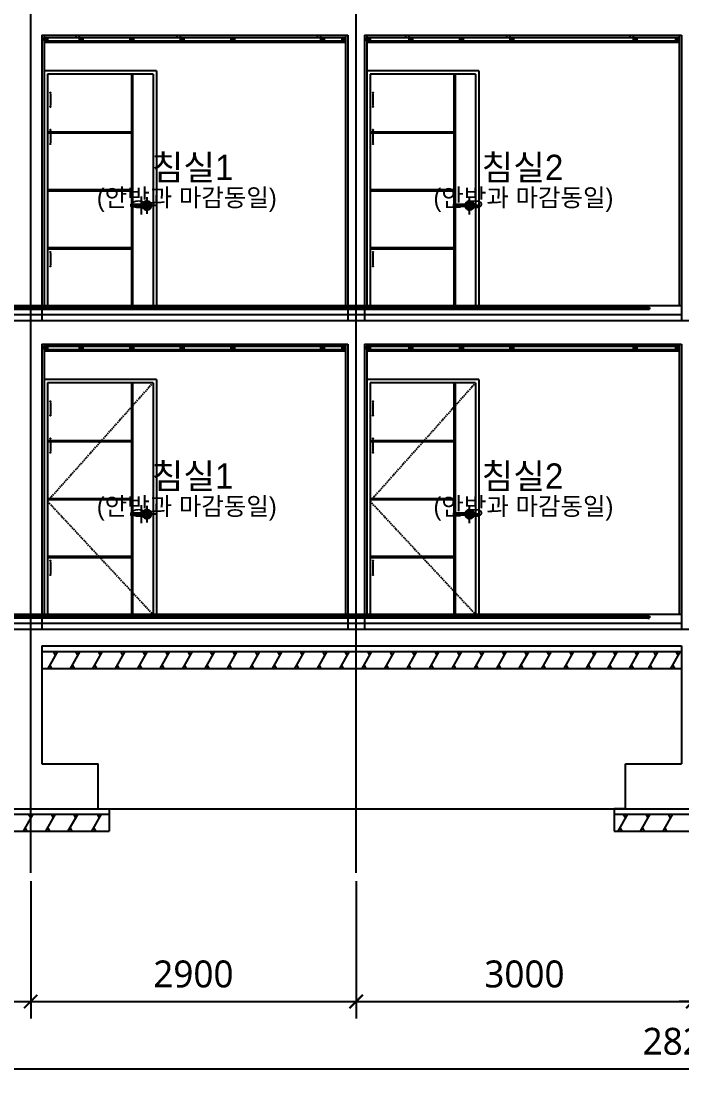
# Model space of a CAD drawing. Extents: x 11416736 to 11582377, y -14295679 to -14163266.
# Drawn here: x 11455783 to 11461668, y -14260319 to -14250836 of the extents above; entities that cross this region are included whole.
import ezdxf
from ezdxf.enums import TextEntityAlignment as Align

# ---------------------------------------------------------------- set-up
doc = ezdxf.new("R2010")
doc.units = 0
doc.header["$LTSCALE"] = 50
doc.header["$MEASUREMENT"] = 0
doc.linetypes.add('HIDDEN', pattern=[0.375, 0.25, -0.125])
doc.layers.get('0').update_dxf_attribs({"linetype": 'CONTINUOUS'})
doc.layers.get('DEFPOINTS').update_dxf_attribs({"linetype": 'CONTINUOUS'})
for name, color, linetype in [('! 04 가는선_01', 253, 'CONTINUOUS'), ('! 05 가는선_02', 252, 'CONTINUOUS'), ('! 06 중심선', 11, 'CONTINUOUS'), ('! 14 심볼', 37, 'CONTINUOUS'), ('! 16 HAT', 251, 'CONTINUOUS'), ('! 22 text 진한선', 7, 'CONTINUOUS'), ('! 24 치수선', 1, 'CONTINUOUS'), ('- 02 내력벽', 2, 'CONTINUOUS'), ('- 04 마감선 01', 125, 'CONTINUOUS'), ('- 08 목재', 44, 'CONTINUOUS'), ('- 10 단열재', 251, 'CONTINUOUS')]:
    doc.layers.add(name, color=color, linetype=linetype)
doc.styles.add('굴림', font='Gulim.ttf')
doc.styles.add('맑은 고딕', font='malgun.ttf')
doc.dimstyles.new('120-main', dxfattribs={"dimscale": 120, "dimtxt": 2, "dimasz": 1, "dimexe": 1.25, "dimexo": 0.625, "dimgap": 1, "dimtad": 1, "dimdec": 0, "dimtxsty": '맑은 고딕', "dimblk": 'ARCHTICK', "dimcen": 2.5, "dimdle": 1, "dimclrt": 7, "dimadec": 0, "dimazin": 0, "dimtfac": 1, "dimtdec": 0, "dimtix": 1, "dimtmove": 2, "dimatfit": 3, "dimldrblk": 'DOT', "dimfxl": 0, "dimarcsym": 0})

# ---------------------------------------------------------------- blocks, each defined once
blk = doc.blocks.new('_ARCHTICK')
at = {"color": 0, "linetype": 'ByBlock', "const_width": 0.15}
blk.add_lwpolyline([(-0.5, -0.5), (0.5, 0.5)], dxfattribs=at)
blk = doc.blocks.new('*D72')
at = {"layer": '! 24 치수선', "color": 0, "lineweight": -2}
for p, q in [((11451366.7, -14258496), (11451366.7, -14259718.8)), ((11455866.7, -14258496), (11455866.7, -14259718.8)), ((11451246.7, -14259568.8), (11455986.7, -14259568.8))]:
    blk.add_line(p, q, dxfattribs=at)
at = {"layer": 'DEFPOINTS', "color": 0}
for p in [(11451366.7, -14258421), (11455866.7, -14258421), (11455866.7, -14259568.8)]:
    blk.add_point(p, dxfattribs=at)
at = {"layer": '! 24 치수선', "color": 0, "linetype": 'ByBlock', "lineweight": -2, "xscale": 120, "yscale": 120, "zscale": 120, "rotation": 180}
blk.add_blockref('_ARCHTICK', (11451366.7, -14259568.8), dxfattribs=at)
at = {"layer": '! 24 치수선', "color": 0, "linetype": 'ByBlock', "lineweight": -2, "xscale": 120, "yscale": 120, "zscale": 120}
blk.add_blockref('_ARCHTICK', (11455866.7, -14259568.8), dxfattribs=at)
at = {"layer": '! 24 치수선', "color": 7, "ltscale": 30, "insert": (11453616.7, -14259324.8), "char_height": 240, "attachment_point": 5, "style": '맑은 고딕'}
blk.add_mtext('4500', dxfattribs=at)
blk = doc.blocks.new('_Dot')
at = {"color": 0, "linetype": 'ByBlock', "lineweight": -2}
blk.add_line((-0.5, 0), (-1, 0), dxfattribs=at)
at = {"color": 0, "linetype": 'ByBlock', "const_width": 0.5}
blk.add_lwpolyline([(-0.25, 0, 1), (0.25, 0, 1)], format="xyb", close=True, dxfattribs=at)
blk = doc.blocks.new('*D73')
at = {"layer": '! 24 치수선', "color": 0, "lineweight": -2}
for p, q in [((11455866.7, -14258496), (11455866.7, -14259718.8)), ((11458766.7, -14258496), (11458766.7, -14259718.8)), ((11455746.7, -14259568.8), (11458886.7, -14259568.8))]:
    blk.add_line(p, q, dxfattribs=at)
at = {"layer": 'DEFPOINTS', "color": 0}
for p in [(11455866.7, -14258421), (11458766.7, -14258421), (11458766.7, -14259568.8)]:
    blk.add_point(p, dxfattribs=at)
at = {"layer": '! 24 치수선', "color": 0, "linetype": 'ByBlock', "lineweight": -2, "xscale": 120, "yscale": 120, "zscale": 120, "rotation": 180}
blk.add_blockref('_ARCHTICK', (11455866.7, -14259568.8), dxfattribs=at)
at = {"layer": '! 24 치수선', "color": 0, "linetype": 'ByBlock', "lineweight": -2, "xscale": 120, "yscale": 120, "zscale": 120}
blk.add_blockref('_ARCHTICK', (11458766.7, -14259568.8), dxfattribs=at)
at = {"layer": '! 24 치수선', "color": 7, "ltscale": 30, "insert": (11457316.7, -14259324.8), "char_height": 240, "attachment_point": 5, "style": '맑은 고딕'}
blk.add_mtext('2900', dxfattribs=at)
blk = doc.blocks.new('*D74')
at = {"layer": '! 24 치수선', "color": 0, "lineweight": -2}
for p, q in [((11458766.7, -14258496), (11458766.7, -14259718.8)), ((11461766.7, -14258496), (11461766.7, -14259718.8)), ((11458646.7, -14259568.8), (11461886.7, -14259568.8))]:
    blk.add_line(p, q, dxfattribs=at)
at = {"layer": 'DEFPOINTS', "color": 0}
for p in [(11458766.7, -14258421), (11461766.7, -14258421), (11461766.7, -14259568.8)]:
    blk.add_point(p, dxfattribs=at)
at = {"layer": '! 24 치수선', "color": 0, "linetype": 'ByBlock', "lineweight": -2, "xscale": 120, "yscale": 120, "zscale": 120, "rotation": 180}
blk.add_blockref('_ARCHTICK', (11458766.7, -14259568.8), dxfattribs=at)
at = {"layer": '! 24 치수선', "color": 0, "linetype": 'ByBlock', "lineweight": -2, "xscale": 120, "yscale": 120, "zscale": 120}
blk.add_blockref('_ARCHTICK', (11461766.7, -14259568.8), dxfattribs=at)
at = {"layer": '! 24 치수선', "color": 7, "ltscale": 30, "insert": (11460266.7, -14259324.8), "char_height": 240, "attachment_point": 5, "style": '맑은 고딕'}
blk.add_mtext('3000', dxfattribs=at)
blk = doc.blocks.new('*D75')
at = {"layer": '! 24 치수선', "color": 0, "lineweight": -2}
for p, q in [((11447666.7, -14258496), (11447666.7, -14260318.8)), ((11475866.7, -14258496), (11475866.7, -14260318.8)), ((11447546.7, -14260168.8), (11475986.7, -14260168.8))]:
    blk.add_line(p, q, dxfattribs=at)
at = {"layer": 'DEFPOINTS', "color": 0}
for p in [(11447666.7, -14258421), (11475866.7, -14258421), (11475866.7, -14260168.8)]:
    blk.add_point(p, dxfattribs=at)
at = {"layer": '! 24 치수선', "color": 0, "linetype": 'ByBlock', "lineweight": -2, "xscale": 120, "yscale": 120, "zscale": 120, "rotation": 180}
blk.add_blockref('_ARCHTICK', (11447666.7, -14260168.8), dxfattribs=at)
at = {"layer": '! 24 치수선', "color": 0, "linetype": 'ByBlock', "lineweight": -2, "xscale": 120, "yscale": 120, "zscale": 120}
blk.add_blockref('_ARCHTICK', (11475866.7, -14260168.8), dxfattribs=at)
at = {"layer": '! 24 치수선', "color": 7, "ltscale": 30, "insert": (11461766.7, -14259924.8), "char_height": 240, "attachment_point": 5, "style": '맑은 고딕'}
blk.add_mtext('28200', dxfattribs=at)
blk = doc.blocks.new('*D93')
at = {"layer": '! 24 치수선', "color": 0, "lineweight": -2}
for p, q in [((11461766.7, -14258496), (11461766.7, -14259718.8)), ((11464766.7, -14258496), (11464766.7, -14259718.8)), ((11464886.7, -14259568.8), (11461646.7, -14259568.8))]:
    blk.add_line(p, q, dxfattribs=at)
at = {"layer": 'DEFPOINTS', "color": 0}
for p in [(11461766.7, -14258421), (11464766.7, -14258421), (11461766.7, -14259568.8)]:
    blk.add_point(p, dxfattribs=at)
at = {"layer": '! 24 치수선', "color": 0, "linetype": 'ByBlock', "lineweight": -2, "xscale": 120, "yscale": 120, "zscale": 120, "rotation": 180}
blk.add_blockref('_ARCHTICK', (11461766.7, -14259568.8), dxfattribs=at)
at = {"layer": '! 24 치수선', "color": 0, "linetype": 'ByBlock', "lineweight": -2, "xscale": 120, "yscale": 120, "zscale": 120}
blk.add_blockref('_ARCHTICK', (11464766.7, -14259568.8), dxfattribs=at)
at = {"layer": '! 24 치수선', "color": 7, "ltscale": 30, "insert": (11463266.7, -14259324.8), "char_height": 240, "attachment_point": 5, "style": '맑은 고딕'}
blk.add_mtext('3000', dxfattribs=at)

msp = doc.modelspace()

# ---------------------------------------------------------------- linework, layer by layer
at = {"layer": '! 04 가는선_01'}
for p, q in [((11455966.7, -14256451), (11461666.7, -14256451)), ((11455966.7, -14256601), (11461666.7, -14256601)), ((11456466.7, -14257851), (11456566.7, -14257851)), ((11456566.7, -14257851), (11456566.7, -14258051)), ((11461166.7, -14257851), (11461066.7, -14257851)), ((11461066.7, -14257851), (11461066.7, -14258051)), ((11455166.7, -14257901), (11456566.7, -14257901)), ((11461066.7, -14257901), (11462466.7, -14257901)), ((11455166.7, -14258051), (11456566.7, -14258051)), ((11461066.7, -14258051), (11462466.7, -14258051))]:
    msp.add_line(p, q, dxfattribs=at)
at = {"layer": '! 05 가는선_02'}
for p, q in [((11456271.7, -14250981), (11456271.7, -14250961)), ((11456301.7, -14250981), (11456301.7, -14250961)), ((11457171.7, -14250981), (11457171.7, -14250961)), ((11457201.7, -14250981), (11457201.7, -14250961)), ((11458421.7, -14250981), (11458421.7, -14250961)), ((11458451.7, -14250981), (11458451.7, -14250961)), ((11459209.8, -14250981), (11459209.8, -14250961)), ((11459239.8, -14250981), (11459239.8, -14250961)), ((11460109.8, -14250981), (11460109.8, -14250961)), ((11460139.8, -14250981), (11460139.8, -14250961)), ((11461209.8, -14250981), (11461209.8, -14250961)), ((11461239.8, -14250981), (11461239.8, -14250961)), ((11455986.7, -14250981), (11458671.7, -14250981)), ((11458861.7, -14250981), (11461646.7, -14250981)), ((11456271.7, -14253731), (11456271.7, -14253711)), ((11456301.7, -14253731), (11456301.7, -14253711)), ((11457171.7, -14253731), (11457171.7, -14253711)), ((11457201.7, -14253731), (11457201.7, -14253711)), ((11458421.7, -14253731), (11458421.7, -14253711)), ((11458451.7, -14253731), (11458451.7, -14253711)), ((11459209.8, -14253731), (11459209.8, -14253711)), ((11459239.8, -14253731), (11459239.8, -14253711)), ((11460109.8, -14253731), (11460109.8, -14253711)), ((11460139.8, -14253731), (11460139.8, -14253711)), ((11461209.8, -14253731), (11461209.8, -14253711)), ((11461239.8, -14253731), (11461239.8, -14253711)), ((11455986.7, -14253731), (11458671.7, -14253731)), ((11458861.7, -14253731), (11461646.7, -14253731))]:
    msp.add_line(p, q, dxfattribs=at)
at = {"layer": '! 05 가는선_02', "color": 8}
for p, q in [((11455986.7, -14251277), (11455986.7, -14253371)), ((11456986.7, -14251277), (11455986.7, -14251277)), ((11456016.7, -14251307), (11456016.7, -14253371)), ((11456956.7, -14251307), (11456016.7, -14251307)), ((11456766.7, -14251823), (11456766.7, -14251307)), ((11456776.7, -14253371), (11456776.7, -14251307)), ((11456956.7, -14251307), (11456956.7, -14253371)), ((11456986.7, -14251277), (11456986.7, -14253371)), ((11458861.7, -14251277), (11458861.7, -14253371)), ((11459861.7, -14251277), (11458861.7, -14251277)), ((11458891.7, -14251307), (11458891.7, -14253371)), ((11459831.7, -14251307), (11458891.7, -14251307)), ((11459641.7, -14251823), (11459641.7, -14251307)), ((11459651.7, -14253371), (11459651.7, -14251307)), ((11459831.7, -14251307), (11459831.7, -14253371)), ((11459861.7, -14251277), (11459861.7, -14253371)), ((11456041.8, -14251481.9), (11456041.8, -14251587.6)), ((11458916.8, -14251481.9), (11458916.8, -14251587.6)), ((11456766.7, -14251823), (11456016.7, -14251823)), ((11456041.8, -14251813.3), (11456041.8, -14251919)), ((11459641.7, -14251823), (11458891.7, -14251823)), ((11458916.8, -14251813.3), (11458916.8, -14251919)), ((11456766.7, -14251833), (11456016.7, -14251833)), ((11456766.7, -14252339), (11456766.7, -14251833)), ((11459641.7, -14251833), (11458891.7, -14251833)), ((11459641.7, -14252339), (11459641.7, -14251833)), ((11456766.7, -14252339), (11456016.7, -14252339)), ((11456766.7, -14252349), (11456016.7, -14252349)), ((11456766.7, -14252855), (11456766.7, -14252349)), ((11456853.4, -14252557), (11456853.4, -14252397)), ((11459641.7, -14252339), (11458891.7, -14252339)), ((11459641.7, -14252349), (11458891.7, -14252349)), ((11459641.7, -14252855), (11459641.7, -14252349)), ((11459778.4, -14252557), (11459778.4, -14252397)), ((11456758.1, -14252473), (11456758.1, -14252481)), ((11456913.6, -14252468), (11456763.1, -14252468)), ((11456913.6, -14252486), (11456763.1, -14252486)), ((11456793.4, -14252477), (11456933.4, -14252477)), ((11456978.4, -14252477), (11456828.4, -14252477)), ((11456903.4, -14252552), (11456903.4, -14252402)), ((11456918.6, -14252473), (11456918.6, -14252481)), ((11459633.1, -14252473), (11459633.1, -14252481)), ((11459788.6, -14252468), (11459638.1, -14252468)), ((11459788.6, -14252486), (11459638.1, -14252486)), ((11459853.4, -14252477), (11459703.4, -14252477)), ((11459718.4, -14252477), (11459858.4, -14252477)), ((11459778.4, -14252552), (11459778.4, -14252402)), ((11459793.6, -14252473), (11459793.6, -14252481)), ((11456766.7, -14252855), (11456016.7, -14252855)), ((11456766.7, -14252865), (11456016.7, -14252865)), ((11456766.7, -14253371), (11456766.7, -14252865)), ((11459641.7, -14252855), (11458891.7, -14252855)), ((11459641.7, -14252865), (11458891.7, -14252865)), ((11459641.7, -14253371), (11459641.7, -14252865)), ((11456041.8, -14252902), (11456041.8, -14253007.7)), ((11458916.8, -14252902), (11458916.8, -14253007.7)), ((11456016.7, -14253371), (11455986.7, -14253371)), ((11456956.7, -14253371), (11456016.7, -14253371)), ((11456986.7, -14253371), (11456956.7, -14253371)), ((11458891.7, -14253371), (11458861.7, -14253371)), ((11459831.7, -14253371), (11458891.7, -14253371)), ((11459861.7, -14253371), (11459831.7, -14253371)), ((11455986.7, -14254027), (11455986.7, -14256121)), ((11456986.7, -14254027), (11455986.7, -14254027)), ((11456016.7, -14254057), (11456016.7, -14256121)), ((11456956.7, -14254057), (11456016.7, -14254057)), ((11456766.7, -14254573), (11456766.7, -14254057)), ((11456776.7, -14256121), (11456776.7, -14254057)), ((11456956.7, -14254057), (11456956.7, -14256121)), ((11456986.7, -14254027), (11456986.7, -14256121)), ((11458861.7, -14254027), (11458861.7, -14256121)), ((11459861.7, -14254027), (11458861.7, -14254027)), ((11458891.7, -14254057), (11458891.7, -14256121)), ((11459831.7, -14254057), (11458891.7, -14254057)), ((11459641.7, -14254573), (11459641.7, -14254057)), ((11459651.7, -14256121), (11459651.7, -14254057)), ((11459831.7, -14254057), (11459831.7, -14256121)), ((11459861.7, -14254027), (11459861.7, -14256121)), ((11456041.8, -14254231.9), (11456041.8, -14254337.6)), ((11458916.8, -14254231.9), (11458916.8, -14254337.6)), ((11456766.7, -14254573), (11456016.7, -14254573)), ((11456041.8, -14254563.3), (11456041.8, -14254669)), ((11459641.7, -14254573), (11458891.7, -14254573)), ((11458916.8, -14254563.3), (11458916.8, -14254669)), ((11456766.7, -14254583), (11456016.7, -14254583)), ((11456766.7, -14255089), (11456766.7, -14254583)), ((11459641.7, -14254583), (11458891.7, -14254583)), ((11459641.7, -14255089), (11459641.7, -14254583)), ((11456766.7, -14255089), (11456016.7, -14255089)), ((11456766.7, -14255099), (11456016.7, -14255099)), ((11456766.7, -14255605), (11456766.7, -14255099)), ((11456853.4, -14255307), (11456853.4, -14255147)), ((11459641.7, -14255089), (11458891.7, -14255089)), ((11459641.7, -14255099), (11458891.7, -14255099)), ((11459641.7, -14255605), (11459641.7, -14255099)), ((11459778.4, -14255307), (11459778.4, -14255147)), ((11456758.1, -14255223), (11456758.1, -14255231)), ((11456913.6, -14255218), (11456763.1, -14255218)), ((11456913.6, -14255236), (11456763.1, -14255236)), ((11456793.4, -14255227), (11456933.4, -14255227)), ((11456978.4, -14255227), (11456828.4, -14255227)), ((11456903.4, -14255302), (11456903.4, -14255152)), ((11456918.6, -14255223), (11456918.6, -14255231)), ((11459633.1, -14255223), (11459633.1, -14255231)), ((11459788.6, -14255218), (11459638.1, -14255218)), ((11459788.6, -14255236), (11459638.1, -14255236)), ((11459853.4, -14255227), (11459703.4, -14255227)), ((11459718.4, -14255227), (11459858.4, -14255227)), ((11459778.4, -14255302), (11459778.4, -14255152)), ((11459793.6, -14255223), (11459793.6, -14255231)), ((11456766.7, -14255605), (11456016.7, -14255605)), ((11456766.7, -14255615), (11456016.7, -14255615)), ((11456766.7, -14256121), (11456766.7, -14255615)), ((11459641.7, -14255605), (11458891.7, -14255605)), ((11459641.7, -14255615), (11458891.7, -14255615)), ((11459641.7, -14256121), (11459641.7, -14255615)), ((11456041.8, -14255652), (11456041.8, -14255757.7)), ((11458916.8, -14255652), (11458916.8, -14255757.7)), ((11456016.7, -14256121), (11455986.7, -14256121)), ((11456956.7, -14256121), (11456016.7, -14256121)), ((11456986.7, -14256121), (11456956.7, -14256121)), ((11458891.7, -14256121), (11458861.7, -14256121)), ((11459831.7, -14256121), (11458891.7, -14256121)), ((11459861.7, -14256121), (11459831.7, -14256121))]:
    msp.add_line(p, q, dxfattribs=at)
for centre in [(11456041.8, -14251471.9), (11458916.8, -14251471.9), (11456041.8, -14251597.6), (11458916.8, -14251597.6), (11456041.8, -14251803.3), (11458916.8, -14251803.3), (11456041.8, -14251929), (11458916.8, -14251929), (11456041.8, -14252892), (11458916.8, -14252892), (11456041.8, -14253017.7), (11458916.8, -14253017.7), (11456041.8, -14254221.9), (11458916.8, -14254221.9), (11456041.8, -14254347.6), (11458916.8, -14254347.6), (11456041.8, -14254553.3), (11458916.8, -14254553.3), (11456041.8, -14254679), (11458916.8, -14254679), (11456041.8, -14255642), (11458916.8, -14255642), (11456041.8, -14255767.7), (11458916.8, -14255767.7)]:
    msp.add_circle(centre, 2, dxfattribs=at)
for centre, radius, start, end in [((11456763.1, -14252473), 5, 90, 180), ((11456763.1, -14252481), 5, 180, 270), ((11456903.4, -14252477), 40, 193.00288, 166.99712), ((11456903.4, -14252477), 25, 201.1002, 158.8998), ((11456913.6, -14252473), 5, 0, 90), ((11456913.6, -14252481), 5, 270, 0), ((11459638.1, -14252473), 5, 90, 180), ((11459638.1, -14252481), 5, 180, 270), ((11459778.4, -14252477), 40, 193.00288, 166.99712), ((11459778.4, -14252477), 25, 201.1002, 158.8998), ((11459788.6, -14252473), 5, 0, 90), ((11459788.6, -14252481), 5, 270, 0), ((11456763.1, -14255223), 5, 90, 180), ((11456763.1, -14255231), 5, 180, 270), ((11456903.4, -14255227), 40, 193.00288, 166.99712), ((11456903.4, -14255227), 25, 201.1002, 158.8998), ((11456913.6, -14255223), 5, 0, 90), ((11456913.6, -14255231), 5, 270, 0), ((11459638.1, -14255223), 5, 90, 180), ((11459638.1, -14255231), 5, 180, 270), ((11459778.4, -14255227), 40, 193.00288, 166.99712), ((11459778.4, -14255227), 25, 201.1002, 158.8998), ((11459788.6, -14255223), 5, 0, 90), ((11459788.6, -14255231), 5, 270, 0)]:
    msp.add_arc(centre, radius, start, end, dxfattribs=at)
at = {"layer": '! 06 중심선'}
for p, q in [((11455866.7, -14258421), (11455866.7, -14243813.7)), ((11458766.7, -14258421), (11458766.7, -14243813.7)), ((11445199.1, -14253501), (11477893.4, -14253501)), ((11445199.1, -14256251), (11477893.4, -14256251)), ((11445199.1, -14257851), (11477893.4, -14257851))]:
    msp.add_line(p, q, dxfattribs=at)
at = {"layer": '! 14 심볼', "color": 8}
for p, q in [((11456104.8, -14256451), (11456018.2, -14256601)), ((11456067.3, -14256451), (11456086.1, -14256483.5)), ((11456304.8, -14256451), (11456218.2, -14256601)), ((11456267.3, -14256451), (11456286.1, -14256483.5)), ((11456504.8, -14256451), (11456418.2, -14256601)), ((11456467.3, -14256451), (11456486.1, -14256483.5)), ((11456704.8, -14256451), (11456618.2, -14256601)), ((11456667.3, -14256451), (11456686.1, -14256483.5)), ((11456904.8, -14256451), (11456818.2, -14256601)), ((11456867.3, -14256451), (11456886.1, -14256483.5)), ((11457104.8, -14256451), (11457018.2, -14256601)), ((11457067.3, -14256451), (11457086.1, -14256483.5)), ((11457304.8, -14256451), (11457218.2, -14256601)), ((11457267.3, -14256451), (11457286.1, -14256483.5)), ((11457504.8, -14256451), (11457418.2, -14256601)), ((11457467.3, -14256451), (11457486.1, -14256483.5)), ((11457704.8, -14256451), (11457618.2, -14256601)), ((11457667.3, -14256451), (11457686.1, -14256483.5)), ((11457904.8, -14256451), (11457818.2, -14256601)), ((11457867.3, -14256451), (11457886.1, -14256483.5)), ((11458104.8, -14256451), (11458018.2, -14256601)), ((11458067.3, -14256451), (11458086.1, -14256483.5)), ((11458304.8, -14256451), (11458218.2, -14256601)), ((11458267.3, -14256451), (11458286.1, -14256483.5)), ((11458504.8, -14256451), (11458418.2, -14256601)), ((11458467.3, -14256451), (11458486.1, -14256483.5)), ((11458704.8, -14256451), (11458618.2, -14256601)), ((11458667.3, -14256451), (11458686.1, -14256483.5)), ((11458904.8, -14256451), (11458818.2, -14256601)), ((11458867.3, -14256451), (11458886.1, -14256483.5)), ((11459104.8, -14256451), (11459018.2, -14256601)), ((11459067.3, -14256451), (11459086.1, -14256483.5)), ((11459304.8, -14256451), (11459218.2, -14256601)), ((11459267.3, -14256451), (11459286.1, -14256483.5)), ((11459504.8, -14256451), (11459418.2, -14256601)), ((11459467.3, -14256451), (11459486.1, -14256483.5)), ((11459704.8, -14256451), (11459618.2, -14256601)), ((11459667.3, -14256451), (11459686.1, -14256483.5)), ((11459904.8, -14256451), (11459818.2, -14256601)), ((11459867.3, -14256451), (11459886.1, -14256483.5)), ((11460104.8, -14256451), (11460018.2, -14256601)), ((11460067.3, -14256451), (11460086.1, -14256483.5)), ((11460304.8, -14256451), (11460218.2, -14256601)), ((11460267.3, -14256451), (11460286.1, -14256483.5)), ((11460504.8, -14256451), (11460418.2, -14256601)), ((11460467.3, -14256451), (11460486.1, -14256483.5)), ((11460704.8, -14256451), (11460618.2, -14256601)), ((11460667.3, -14256451), (11460686.1, -14256483.5)), ((11460904.8, -14256451), (11460818.2, -14256601)), ((11460867.3, -14256451), (11460886.1, -14256483.5)), ((11461093.5, -14256451), (11461006.9, -14256601)), ((11461056, -14256451), (11461074.8, -14256483.5)), ((11461287, -14256451), (11461200.4, -14256601)), ((11461249.5, -14256451), (11461268.3, -14256483.5)), ((11461454.8, -14256451), (11461368.2, -14256601)), ((11461417.3, -14256451), (11461436.1, -14256483.5)), ((11461654.8, -14256451), (11461568.2, -14256601)), ((11461617.3, -14256451), (11461636.1, -14256483.5)), ((11456055.7, -14256601), (11456037, -14256568.5)), ((11456255.7, -14256601), (11456237, -14256568.5)), ((11456455.7, -14256601), (11456437, -14256568.5)), ((11456655.7, -14256601), (11456637, -14256568.5)), ((11456855.7, -14256601), (11456837, -14256568.5)), ((11457055.7, -14256601), (11457037, -14256568.5)), ((11457255.7, -14256601), (11457237, -14256568.5)), ((11457455.7, -14256601), (11457437, -14256568.5)), ((11457655.7, -14256601), (11457637, -14256568.5)), ((11457855.7, -14256601), (11457837, -14256568.5)), ((11458055.7, -14256601), (11458037, -14256568.5)), ((11458255.7, -14256601), (11458237, -14256568.5)), ((11458455.7, -14256601), (11458437, -14256568.5)), ((11458655.7, -14256601), (11458637, -14256568.5)), ((11458855.7, -14256601), (11458837, -14256568.5)), ((11459055.7, -14256601), (11459037, -14256568.5)), ((11459255.7, -14256601), (11459237, -14256568.5)), ((11459455.7, -14256601), (11459437, -14256568.5)), ((11459655.7, -14256601), (11459637, -14256568.5)), ((11459855.7, -14256601), (11459837, -14256568.5)), ((11460055.7, -14256601), (11460037, -14256568.5)), ((11460255.7, -14256601), (11460237, -14256568.5)), ((11460455.7, -14256601), (11460437, -14256568.5)), ((11460655.7, -14256601), (11460637, -14256568.5)), ((11460855.7, -14256601), (11460837, -14256568.5)), ((11461044.4, -14256601), (11461025.7, -14256568.5)), ((11461237.9, -14256601), (11461219.2, -14256568.5)), ((11461405.7, -14256601), (11461387, -14256568.5)), ((11461605.7, -14256601), (11461587, -14256568.5)), ((11455885.4, -14257901), (11455798.8, -14258051)), ((11455847.9, -14257901), (11455866.6, -14257933.5)), ((11456085.4, -14257901), (11455998.8, -14258051)), ((11456047.9, -14257901), (11456066.6, -14257933.5)), ((11456285.4, -14257901), (11456198.8, -14258051)), ((11456247.9, -14257901), (11456266.6, -14257933.5)), ((11456495.4, -14257901), (11456408.8, -14258051)), ((11456457.9, -14257901), (11456476.7, -14257933.5)), ((11461185.4, -14257901), (11461098.8, -14258051)), ((11461147.9, -14257901), (11461166.6, -14257933.5)), ((11461385.4, -14257901), (11461298.8, -14258051)), ((11461347.9, -14257901), (11461366.6, -14257933.5)), ((11461585.4, -14257901), (11461498.8, -14258051)), ((11461547.9, -14257901), (11461566.6, -14257933.5)), ((11455836.3, -14258051), (11455817.5, -14258018.5)), ((11456036.3, -14258051), (11456017.5, -14258018.5)), ((11456236.3, -14258051), (11456217.5, -14258018.5)), ((11456446.3, -14258051), (11456427.6, -14258018.5)), ((11461136.3, -14258051), (11461117.5, -14258018.5)), ((11461336.3, -14258051), (11461317.5, -14258018.5)), ((11461536.3, -14258051), (11461517.5, -14258018.5))]:
    msp.add_line(p, q, dxfattribs=at)
at = {"layer": '! 16 HAT'}
for p, q in [((11461372, -14253386), (11451761.4, -14253386)), ((11451761.4, -14253401), (11461372, -14253401)), ((11461389.5, -14253393.5), (11461354.5, -14253393.5)), ((11461372, -14253376), (11461372, -14253411)), ((11461372, -14256136), (11451761.4, -14256136)), ((11451761.4, -14256151), (11461372, -14256151)), ((11461389.5, -14256143.5), (11461354.5, -14256143.5)), ((11461372, -14256126), (11461372, -14256161))]:
    msp.add_line(p, q, dxfattribs=at)
at = {"layer": '! 16 HAT', "linetype": 'HIDDEN'}
for points in [[(11456956.7, -14254057), (11456016.7, -14255112), (11456956.7, -14256121)], [(11459831.7, -14254057), (11458891.7, -14255112), (11459831.7, -14256121)]]:
    msp.add_lwpolyline(points, dxfattribs=at)
at = {"layer": '! 16 HAT'}
for centre in [(11461372, -14253393.5), (11461372, -14256143.5)]:
    msp.add_circle(centre, 7.5, dxfattribs=at)
at = {"layer": '- 02 내력벽'}
for p, q in [((11455966.7, -14250961), (11458691.7, -14250961)), ((11455966.7, -14250961), (11455966.7, -14253501)), ((11458691.7, -14250961), (11458691.7, -14253501)), ((11458841.7, -14250961), (11461666.7, -14250961)), ((11458841.7, -14250961), (11458841.7, -14253501)), ((11461666.7, -14250961), (11461666.7, -14253501)), ((11455966.7, -14253501), (11458691.7, -14253501)), ((11458841.7, -14253501), (11461666.7, -14253501)), ((11455966.7, -14253711), (11458691.7, -14253711)), ((11455966.7, -14253711), (11455966.7, -14256251)), ((11458691.7, -14253711), (11458691.7, -14256251)), ((11458841.7, -14253711), (11461666.7, -14253711)), ((11458841.7, -14253711), (11458841.7, -14256251)), ((11461666.7, -14253711), (11461666.7, -14256251)), ((11455966.7, -14256251), (11458691.7, -14256251)), ((11458841.7, -14256251), (11461666.7, -14256251)), ((11455966.7, -14256401), (11455966.7, -14257451)), ((11455966.7, -14256401), (11461666.7, -14256401)), ((11461666.7, -14256401), (11461666.7, -14257451)), ((11455966.7, -14257451), (11456466.7, -14257451)), ((11456466.7, -14257851), (11456466.7, -14257451)), ((11461166.7, -14257451), (11461666.7, -14257451)), ((11461166.7, -14257851), (11461166.7, -14257451)), ((11455266.7, -14257851), (11456466.7, -14257851)), ((11461166.7, -14257851), (11462366.7, -14257851))]:
    msp.add_line(p, q, dxfattribs=at)
at = {"layer": '- 04 마감선 01'}
for p, q in [((11455986.7, -14250961), (11455986.7, -14253371)), ((11458671.7, -14250961), (11458671.7, -14253371)), ((11458861.7, -14250961), (11458861.7, -14253371)), ((11461646.7, -14250961), (11461646.7, -14253371)), ((11455986.7, -14251011), (11458671.7, -14251011)), ((11455986.7, -14251021), (11458671.7, -14251021)), ((11458861.7, -14251011), (11461646.7, -14251011)), ((11458861.7, -14251021), (11461646.7, -14251021)), ((11461666.7, -14253371), (11451466.7, -14253371)), ((11455986.7, -14253711), (11455986.7, -14256121)), ((11458671.7, -14253711), (11458671.7, -14256121)), ((11458861.7, -14253711), (11458861.7, -14256121)), ((11461646.7, -14253711), (11461646.7, -14256121)), ((11455986.7, -14253761), (11458671.7, -14253761)), ((11455986.7, -14253771), (11458671.7, -14253771)), ((11458861.7, -14253761), (11461646.7, -14253761)), ((11458861.7, -14253771), (11461646.7, -14253771)), ((11461666.7, -14256121), (11451466.7, -14256121))]:
    msp.add_line(p, q, dxfattribs=at)
at = {"layer": '- 08 목재'}
for points in [[(11456016.7, -14250981), (11456016.7, -14251011), (11455986.7, -14251011), (11455986.7, -14250981), (11456016.7, -14250981), (11455986.7, -14251011)], [(11456331.7, -14250981), (11456331.7, -14251011), (11456301.7, -14251011), (11456301.7, -14250981), (11456331.7, -14250981), (11456301.7, -14251011)], [(11456781.7, -14250981), (11456781.7, -14251011), (11456751.7, -14251011), (11456751.7, -14250981), (11456781.7, -14250981), (11456751.7, -14251011)], [(11457231.7, -14250981), (11457231.7, -14251011), (11457201.7, -14251011), (11457201.7, -14250981), (11457231.7, -14250981), (11457201.7, -14251011)], [(11457681.7, -14250981), (11457681.7, -14251011), (11457651.7, -14251011), (11457651.7, -14250981), (11457681.7, -14250981), (11457651.7, -14251011)], [(11458481.7, -14250981), (11458481.7, -14251011), (11458451.7, -14251011), (11458451.7, -14250981), (11458481.7, -14250981), (11458451.7, -14251011)], [(11458671.7, -14250981), (11458671.7, -14251011), (11458641.7, -14251011), (11458641.7, -14250981), (11458671.7, -14250981), (11458641.7, -14251011)], [(11458891.7, -14250981), (11458891.7, -14251011), (11458861.7, -14251011), (11458861.7, -14250981), (11458891.7, -14250981), (11458861.7, -14251011)], [(11459269.8, -14250981), (11459269.8, -14251011), (11459239.8, -14251011), (11459239.8, -14250981), (11459269.8, -14250981), (11459239.8, -14251011)], [(11459719.8, -14250981), (11459719.8, -14251011), (11459689.8, -14251011), (11459689.8, -14250981), (11459719.8, -14250981), (11459689.8, -14251011)], [(11460169.8, -14250981), (11460169.8, -14251011), (11460139.8, -14251011), (11460139.8, -14250981), (11460169.8, -14250981), (11460139.8, -14251011)], [(11461269.8, -14250981), (11461269.8, -14251011), (11461239.8, -14251011), (11461239.8, -14250981), (11461269.8, -14250981), (11461239.8, -14251011)], [(11461646.7, -14250981), (11461646.7, -14251011), (11461616.7, -14251011), (11461616.7, -14250981), (11461646.7, -14250981), (11461616.7, -14251011)], [(11456016.7, -14253731), (11456016.7, -14253761), (11455986.7, -14253761), (11455986.7, -14253731), (11456016.7, -14253731), (11455986.7, -14253761)], [(11456331.7, -14253731), (11456331.7, -14253761), (11456301.7, -14253761), (11456301.7, -14253731), (11456331.7, -14253731), (11456301.7, -14253761)], [(11456781.7, -14253731), (11456781.7, -14253761), (11456751.7, -14253761), (11456751.7, -14253731), (11456781.7, -14253731), (11456751.7, -14253761)], [(11457231.7, -14253731), (11457231.7, -14253761), (11457201.7, -14253761), (11457201.7, -14253731), (11457231.7, -14253731), (11457201.7, -14253761)], [(11457681.7, -14253731), (11457681.7, -14253761), (11457651.7, -14253761), (11457651.7, -14253731), (11457681.7, -14253731), (11457651.7, -14253761)], [(11458481.7, -14253731), (11458481.7, -14253761), (11458451.7, -14253761), (11458451.7, -14253731), (11458481.7, -14253731), (11458451.7, -14253761)], [(11458671.7, -14253731), (11458671.7, -14253761), (11458641.7, -14253761), (11458641.7, -14253731), (11458671.7, -14253731), (11458641.7, -14253761)], [(11458891.7, -14253731), (11458891.7, -14253761), (11458861.7, -14253761), (11458861.7, -14253731), (11458891.7, -14253731), (11458861.7, -14253761)], [(11459269.8, -14253731), (11459269.8, -14253761), (11459239.8, -14253761), (11459239.8, -14253731), (11459269.8, -14253731), (11459239.8, -14253761)], [(11459719.8, -14253731), (11459719.8, -14253761), (11459689.8, -14253761), (11459689.8, -14253731), (11459719.8, -14253731), (11459689.8, -14253761)], [(11460169.8, -14253731), (11460169.8, -14253761), (11460139.8, -14253761), (11460139.8, -14253731), (11460169.8, -14253731), (11460139.8, -14253761)], [(11461269.8, -14253731), (11461269.8, -14253761), (11461239.8, -14253761), (11461239.8, -14253731), (11461269.8, -14253731), (11461239.8, -14253761)], [(11461646.7, -14253731), (11461646.7, -14253761), (11461616.7, -14253761), (11461616.7, -14253731), (11461646.7, -14253731), (11461616.7, -14253761)]]:
    msp.add_lwpolyline(points, dxfattribs=at)
at = {"layer": '- 10 단열재'}
for p, q in [((11461666.7, -14253451), (11451466.7, -14253451)), ((11461666.7, -14256201), (11451466.7, -14256201))]:
    msp.add_line(p, q, dxfattribs=at)

# ---------------------------------------------------------------- texts
at = {"layer": '! 22 text 진한선', "linetype": 'Continuous', "style": '굴림'}
for s, p in [('침실1', (11456944.6, -14252250.1)), ('침실2', (11459884.6, -14252250.1)), ('침실1', (11456944.6, -14255000.1)), ('침실2', (11459884.6, -14255000.1))]:
    msp.add_text(s, height=225, dxfattribs=at).set_placement(p)
at = {"layer": '! 22 text 진한선', "style": '굴림'}
for p in [(11456456.2, -14252406), (11459456.3, -14252406), (11456456.2, -14255156), (11459456.3, -14255156)]:
    msp.add_text('(안방과 마감동일)', height=160, dxfattribs=at).set_placement(p, align=Align.MIDDLE_LEFT)

# ---------------------------------------------------------------- dimensions: what is measured, and where the dimension line sits
at = {"layer": '! 24 치수선'}
for base, p1, p2, picture, middle in [((11475866.7, -14260168.8), (11447666.7, -14258421), (11475866.7, -14258421), '*D75', (11461766.7, -14259924.8)), ((11455866.7, -14259568.8), (11451366.7, -14258421), (11455866.7, -14258421), '*D72', (11453616.7, -14259324.8)), ((11458766.7, -14259568.8), (11455866.7, -14258421), (11458766.7, -14258421), '*D73', (11457316.7, -14259324.8)), ((11461766.7, -14259568.8), (11458766.7, -14258421), (11461766.7, -14258421), '*D74', (11460266.7, -14259324.8))]:
    dim = msp.add_linear_dim(base=base, p1=p1, p2=p2, angle=180, dimstyle='120-main', dxfattribs=at)
    dim.commit()
    dim.dimension.update_dxf_attribs({"geometry": picture, "text_midpoint": middle})
dim = msp.add_linear_dim(base=(11461766.7, -14259568.8), p1=(11464766.7, -14258421), p2=(11461766.7, -14258421), dimstyle='120-main', dxfattribs=at)
dim.commit()
dim.dimension.update_dxf_attribs({"geometry": '*D93', "text_midpoint": (11463266.7, -14259324.8)})

doc.saveas('drawing.dxf')
